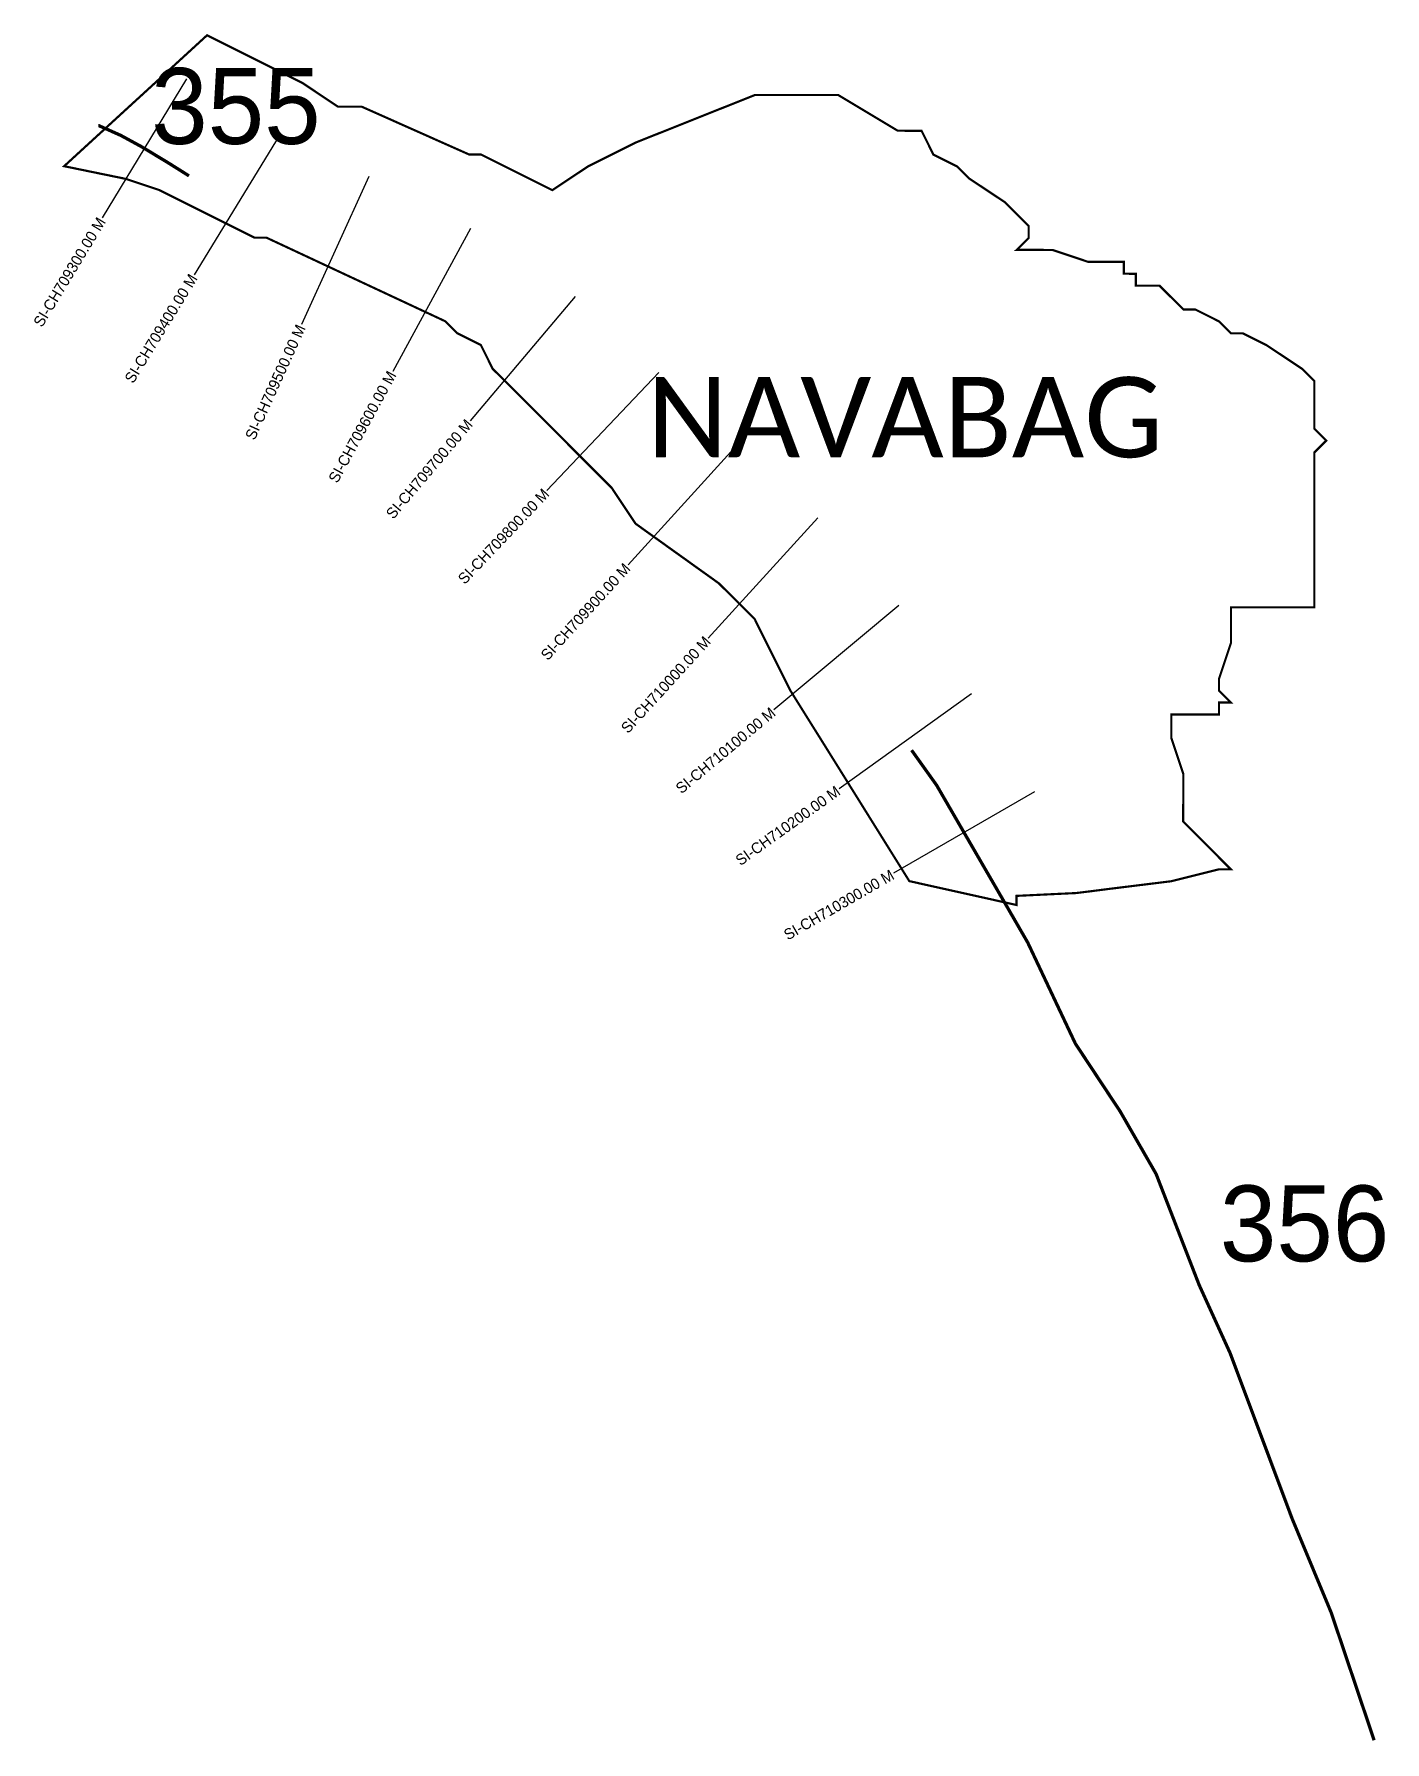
# Model space of a CAD drawing. Header units: metres. Extents: x 352072 to 353317, y 1752175 to 1753749.
import ezdxf
from ezdxf.enums import TextEntityAlignment as Align

# ---------------------------------------------------------------- set-up
doc = ezdxf.new("R2010")
doc.units = ezdxf.units.M
for name, color, linetype in [('CS', 134, 'Continuous'), ('CSMark', 6, 'Continuous'), ('NATURALLY PROTECTED', 3, 'Continuous'), ('VILLAGE NAME', 250, 'Continuous')]:
    doc.layers.add(name, color=color, linetype=linetype)

msp = doc.modelspace()

# ---------------------------------------------------------------- linework, layer by layer
at = {"color": 6, "const_width": 2}
msp.add_lwpolyline([(352231.4, 1753747.8), (352319.2, 1753703.9), (352352.1, 1753681.9), (352374.1, 1753681.9), (352472.9, 1753637.9), (352483.9, 1753637.9), (352549.7, 1753605), (352582.6, 1753626.9), (352626.6, 1753648.9), (352736.4, 1753692.7), (352813.2, 1753692.7), (352868.1, 1753659.8), (352890.1, 1753659.7), (352901, 1753637.8), (352923, 1753626.8), (352933.9, 1753615.8), (352966.9, 1753593.9), (352988.8, 1753571.9), (352988.8, 1753560.9), (352977.8, 1753550), (353010.8, 1753549.9), (353043.7, 1753538.9), (353076.6, 1753538.9), (353076.6, 1753528), (353087.6, 1753527.9), (353087.6, 1753517), (353109.5, 1753516.9), (353131.5, 1753495), (353142.5, 1753495), (353164.4, 1753484), (353175.4, 1753473), (353186.4, 1753473), (353208.3, 1753462), (353241.2, 1753440.1), (353252.2, 1753429.1), (353252.2, 1753385.2), (353263.2, 1753374.2), (353252.2, 1753363.2), (353252.2, 1753220.5), (353175.3, 1753220.5), (353175.3, 1753187.6), (353164.3, 1753154.6), (353164.3, 1753143.7), (353175.3, 1753132.7), (353164.3, 1753132.7), (353164.3, 1753121.7), (353120.4, 1753121.7), (353120.4, 1753099.8), (353131.4, 1753066.8), (353131.3, 1753022.9), (353175.2, 1752979), (353164.3, 1752979), (353120.3, 1752968), (353096, 1752965), (353062.8, 1752960.9), (353045.6, 1752958.7), (353032.5, 1752957.1), (352977.6, 1752954.5), (352977.6, 1752946.1), (352878.8, 1752968.1), (352800.2, 1753094.1), (352769.1, 1753143.8), (352736.2, 1753209.7), (352703.2, 1753242.6), (352626.4, 1753297.6), (352604.5, 1753330.5), (352505.4, 1753429.7), (352494.7, 1753440.3), (352483.8, 1753462.3), (352461.8, 1753473.3), (352450.9, 1753484.2), (352357, 1753528.1), (352286.2, 1753561.2), (352275.2, 1753561.2), (352187.4, 1753605.1), (352156.5, 1753615.4), (352099.6, 1753627.1), (352231.4, 1753747.8), (352231.4, 1753747.8)], dxfattribs=at)
at = {"layer": 'CS'}
for p, q in [((352212.3, 1753707.7), (352134.7, 1753579.4)), ((352297.8, 1753655), (352219.4, 1753527.1)), ((352380.5, 1753617.7), (352318.5, 1753481.1)), ((352474.4, 1753569.6), (352402.5, 1753438)), ((352570.7, 1753507), (352473.8, 1753392.4)), ((352648, 1753437), (352544.7, 1753328.2)), ((352720.5, 1753370.5), (352619.5, 1753259.6)), ((352794.5, 1753303.1), (352693.5, 1753192.2)), ((352869.1, 1753222.2), (352754, 1753125.9)), ((352936, 1753140.6), (352814.1, 1753053.2)), ((352994.1, 1753050.5), (352864.3, 1752975.4))]:
    msp.add_line(p, q, dxfattribs=at)
at = {"layer": 'NATURALLY PROTECTED', "const_width": 3, "flags": 128}
for points in [[(352131.2, 1753664.4), (352131.8, 1753664.4), (352151.8, 1753655.5), (352171.1, 1753645), (352196.4, 1753629.7), (352214.7, 1753618.2)], [(352880.9, 1753088.8), (352903.9, 1753056.6), (352952, 1752973.6), (352970.9, 1752941), (352988, 1752911.4), (353031.9, 1752818.3), (353073.2, 1752755.8), (353106.3, 1752698.2), (353130.8, 1752635), (353146.1, 1752595.6), (353174.6, 1752532.9), (353231.8, 1752380.2), (353267.7, 1752293.9), (353307.3, 1752176.2)]]:
    msp.add_lwpolyline(points, dxfattribs=at)

# ---------------------------------------------------------------- texts
at = {"char_height": 70, "attachment_point": 1}
for s, insert in [('355', (352179.9, 1753717.6)), ('356', (353165.1, 1752687.6))]:
    msp.add_mtext_dynamic_manual_height_columns(s, width=95.172, gutter_width=1, heights=[0], dxfattribs=dict(at, insert=insert))
at = {"layer": 'CSMark'}
for s, rotation, p in [('SI-CH709300.00 M', 58.8348, (352134.2, 1753578.5)), ('SI-CH709400.00 M', 58.4672, (352218.9, 1753526.3)), ('SI-CH709500.00 M', 65.5757, (352318, 1753480.2)), ('SI-CH709600.00 M', 61.3595, (352402, 1753437.1)), ('SI-CH709700.00 M', 49.7769, (352473.2, 1753391.7)), ('SI-CH709800.00 M', 46.5031, (352544.1, 1753327.5)), ('SI-CH709900.00 M', 47.6703, (352618.9, 1753258.8)), ('SI-CH710000.00 M', 47.6703, (352692.8, 1753191.5)), ('SI-CH710100.00 M', 39.9125, (352753.3, 1753125.3)), ('SI-CH710200.00 M', 35.6397, (352813.3, 1753052.6)), ('SI-CH710300.00 M', 30.0571, (352863.4, 1752974.9))]:
    msp.add_text(s, height=10, rotation=rotation, dxfattribs=at).set_placement(p, align=Align.MIDDLE_RIGHT)
at = {"layer": 'VILLAGE NAME', "insert": (352637, 1753432.9), "char_height": 74.047, "attachment_point": 1, "rotation": 359.9793}
msp.add_mtext_dynamic_manual_height_columns('{\\fCalibri|b0|i0|c0|p34;NAVABAG}', width=730.677, gutter_width=370.2, heights=[0], dxfattribs=at)

doc.saveas('drawing.dxf')
